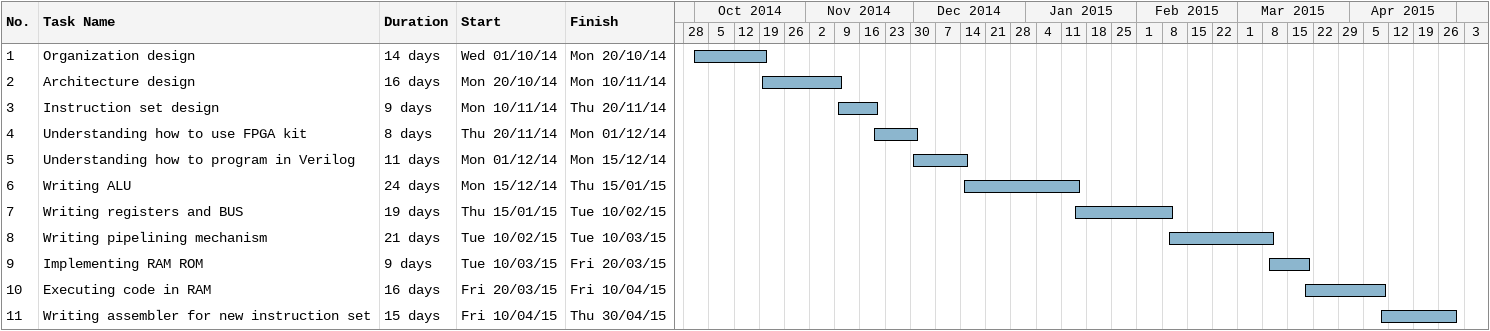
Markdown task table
| ID | Task | Duration | Start | Finish |
|---|---|---|---|---|
| 1 | Organization design | 14d | 2014-10-01 | 2014-10-20 |
| 2 | Architecture design | 16d | 2014-10-20 | 2014-11-10 |
| 3 | Instruction set design | 9d | 2014-11-10 | 2014-11-20 |
| 4 | Understanding how to use FPGA kit | 8d | 2014-11-20 | 2014-12-01 |
| 5 | Understanding how to program in Verilog | 11d | 2014-12-01 | 2014-12-15 |
| 6 | Writing ALU | 24d | 2014-12-15 | 2015-01-15 |
| 7 | Writing registers and BUS | 19d | 2015-01-15 | 2015-02-10 |
| 8 | Writing pipelining mechanism | 21d | 2015-02-10 | 2015-03-10 |
| 9 | Implementing RAM ROM | 9d | 2015-03-10 | 2015-03-20 |
| 10 | Executing code in RAM | 16d | 2015-03-20 | 2015-04-10 |
| 11 | Writing assembler for new instruction set | 15d | 2015-04-10 | 2015-04-30 |
